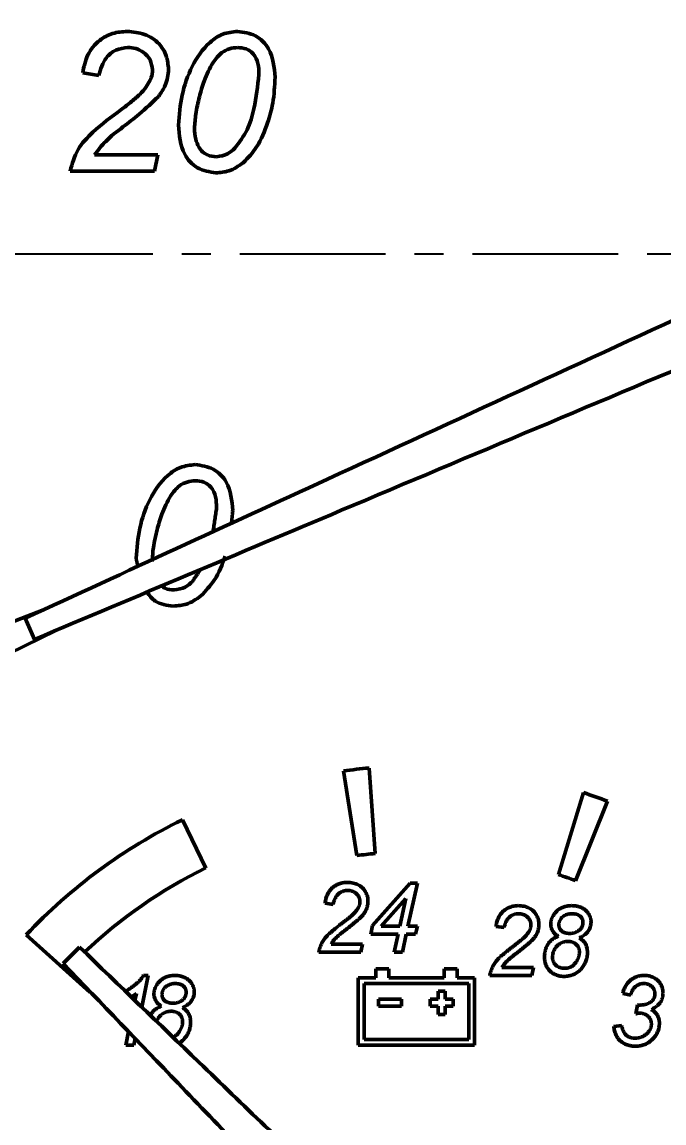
# Model space of a CAD drawing. Extents: x -188 to 653, y 38 to 632.
# Drawn here: x -122.51 to -94.92, y 440.62 to 487.92 of the extents above; entities that cross this region are included whole.
import ezdxf

# ---------------------------------------------------------------- set-up
doc = ezdxf.new("R2010")
doc.units = 0
doc.header["$LTSCALE"] = 5
doc.linetypes.add('CENTER', pattern=[2, 1.25, -0.25, 0.25, -0.25])
doc.layers.get('Defpoints').update_dxf_attribs({"linetype": 'CONTINUOUS'})
for name, color, linetype in [('1轮廓实线层', 7, 'CONTINUOUS'), ('2细线层', 3, 'CONTINUOUS'), ('3中心线层', 1, 'CENTER')]:
    doc.layers.add(name, color=color, linetype=linetype)
doc.styles.add('PC_TEXTSTYLE', font='SIMKAI.TTF', dxfattribs={"width": 0.8})
doc.dimstyles.new('TH_GBDIM', dxfattribs={"dimtxt": 3.5, "dimasz": 2.5, "dimexe": 2, "dimexo": 0, "dimgap": 1.5, "dimtad": 1, "dimdec": 1, "dimzin": 0, "dimdsep": 46, "dimtxsty": 'PC_TEXTSTYLE', "dimcen": 2.5, "dimadec": 0, "dimazin": 0, "dimtfac": 0.714286, "dimtdec": 4, "dimtmove": 0, "dimatfit": 3, "dimfxl": 0, "dimtolj": 1, "dimtzin": 0, "dimarcsym": 0})

# ---------------------------------------------------------------- blocks, each defined once
blk = doc.blocks.new('*D8')
at = {"layer": '2细线层', "color": 0, "lineweight": -2}
for p, q in [((-69.415, 589.409), (-157.27, 589.409)), ((-156.77, 586.909), (-156.77, 480.461)), ((-156.574, 477.961), (-157.27, 477.961))]:
    blk.add_line(p, q, dxfattribs=at)
at = {"layer": '2细线层', "color": 0, "lineweight": 50}
for points in [[(-157.186, 586.909), (-156.353, 586.909), (-156.77, 589.409)], [(-157.186, 480.461), (-156.353, 480.461), (-156.77, 477.961)]]:
    blk.add_solid(points, dxfattribs=at)
at = {"layer": 'Defpoints', "color": 0, "lineweight": 50}
for p in [(-69.415, 589.409), (-156.77, 477.961), (-156.574, 477.961)]:
    blk.add_point(p, dxfattribs=at)
at = {"layer": '2细线层', "color": 0, "insert": (-160.02, 521.217), "char_height": 3.5, "attachment_point": 5, "rotation": 90}
blk.add_mtext('\\A1;2X80', dxfattribs=at)
blk = doc.blocks.new('*D13')
at = {"layer": '2细线层', "color": 0, "lineweight": -2}
for p, q in [((-156.574, 477.961), (-157.255, 477.961)), ((-156.755, 475.461), (-156.755, 403.009)), ((-51.415, 400.509), (-157.255, 400.509))]:
    blk.add_line(p, q, dxfattribs=at)
at = {"layer": '2细线层', "color": 0, "lineweight": 50}
for points in [[(-157.172, 475.461), (-156.339, 475.461), (-156.755, 477.961)], [(-157.172, 403.009), (-156.339, 403.009), (-156.755, 400.509)]]:
    blk.add_solid(points, dxfattribs=at)
at = {"layer": 'Defpoints', "color": 0, "lineweight": 50}
for p in [(-156.574, 477.961), (-156.755, 400.509), (-51.415, 400.509)]:
    blk.add_point(p, dxfattribs=at)
at = {"layer": '2细线层', "color": 0, "insert": (-160.005, 434.963), "char_height": 3.5, "attachment_point": 5, "rotation": 90}
blk.add_mtext('\\A1;109', dxfattribs=at)
blk = doc.blocks.new('*D15')
at = {"layer": '2细线层', "color": 0, "lineweight": -2}
for p, q in [((-154.415, 473.474), (-154.415, 388.119)), ((251.218, 470.851), (251.218, 388.119)), ((-151.915, 388.619), (248.718, 388.619))]:
    blk.add_line(p, q, dxfattribs=at)
at = {"layer": '2细线层', "color": 0, "lineweight": 50}
for points in [[(-151.915, 389.036), (-151.915, 388.203), (-154.415, 388.619)], [(248.718, 389.036), (248.718, 388.203), (251.218, 388.619)]]:
    blk.add_solid(points, dxfattribs=at)
at = {"layer": 'Defpoints', "color": 0, "lineweight": 50}
for p in [(-154.415, 473.474), (251.218, 470.851), (251.218, 388.619)]:
    blk.add_point(p, dxfattribs=at)
at = {"layer": '2细线层', "color": 0, "insert": (48.17, 391.869), "char_height": 3.5, "attachment_point": 5}
blk.add_mtext('\\A1;404', dxfattribs=at)

msp = doc.modelspace()

# ---------------------------------------------------------------- linework, layer by layer
at = {"layer": '1轮廓实线层', "lineweight": 50}
for p, q in [((-119.214, 485.63), (-119.907, 485.733)), ((-119.396, 482.212), (-116.676, 482.212)), ((-116.676, 482.212), (-116.821, 481.519)), ((-116.821, 481.519), (-120.445, 481.519)), ((-121.594, 462.673), (-127.615, 460.332)), ((-121.974, 461.398), (-122.377, 462.313)), ((-126.971, 458.867), (-121.051, 461.786)), ((-108.693, 455.747), (-108.117, 452.112)), ((-107.339, 452.2), (-107.596, 455.871)), ((-98.387, 454.814), (-99.463, 451.294)), ((-98.726, 451.032), (-97.347, 454.445)), ((-115.622, 453.644), (-114.616, 451.576)), ((-107.444, 449.112), (-105.828, 450.92)), ((-105.523, 450.92), (-105.925, 449.074)), ((-105.828, 450.92), (-105.523, 450.92)), ((-109.144, 450.014), (-109.49, 450.066)), ((-106.02, 450.259), (-107.078, 449.074)), ((-106.278, 449.074), (-106.02, 450.259)), ((-107.52, 448.728), (-107.444, 449.112)), ((-107.078, 449.074), (-106.278, 449.074)), ((-105.925, 449.074), (-105.52, 449.074)), ((-105.52, 449.074), (-105.597, 448.728)), ((-101.796, 449.014), (-102.142, 449.066)), ((-122.334, 448.699), (-119.599, 446.236)), ((-106.353, 448.728), (-107.52, 448.728)), ((-106.52, 447.959), (-106.353, 448.728)), ((-106, 448.728), (-106.168, 447.959)), ((-105.597, 448.728), (-106, 448.728)), ((-120.748, 447.474), (-120.041, 448.18)), ((-107.947, 447.959), (-109.759, 447.959)), ((-109.234, 448.305), (-107.874, 448.305)), ((-107.874, 448.305), (-107.947, 447.959)), ((-106.168, 447.959), (-106.52, 447.959)), ((-106.749, 447.242), (-107.306, 447.242)), ((-107.306, 447.242), (-107.306, 446.861)), ((-106.749, 446.861), (-106.749, 447.242)), ((-103.807, 447.242), (-104.365, 447.242)), ((-104.365, 447.242), (-104.365, 446.861)), ((-103.807, 446.861), (-103.807, 447.242)), ((-101.887, 447.305), (-100.527, 447.305)), ((-100.527, 447.305), (-100.6, 446.959)), ((-117.091, 446.959), (-117.369, 445.603)), ((-117.298, 446.959), (-117.091, 446.959)), ((-107.306, 446.861), (-108.06, 446.861)), ((-108.06, 446.861), (-108.06, 443.959)), ((-107.812, 446.613), (-107.812, 444.207)), ((-103.311, 446.613), (-107.812, 446.613)), ((-104.365, 446.861), (-106.749, 446.861)), ((-103.062, 446.861), (-103.807, 446.861)), ((-103.311, 444.207), (-103.311, 446.613)), ((-103.062, 443.959), (-103.062, 446.861)), ((-100.6, 446.959), (-102.412, 446.959)), ((-117.661, 445.884), (-117.598, 446.189)), ((-104.332, 446.288), (-104.623, 446.288)), ((-104.623, 446.288), (-104.623, 445.934)), ((-104.332, 445.934), (-104.332, 446.288)), ((-96.349, 446.115), (-96.696, 446.181)), ((-106.199, 445.934), (-107.199, 445.934)), ((-107.199, 445.934), (-107.199, 445.642)), ((-107.199, 445.642), (-106.199, 445.642)), ((-106.199, 445.642), (-106.199, 445.934)), ((-104.623, 445.934), (-104.977, 445.934)), ((-104.977, 445.934), (-104.977, 445.642)), ((-104.977, 445.642), (-104.623, 445.642)), ((-104.623, 445.642), (-104.623, 445.288)), ((-103.977, 445.934), (-104.332, 445.934)), ((-104.332, 445.288), (-104.332, 445.642)), ((-104.332, 445.642), (-103.977, 445.642)), ((-103.977, 445.642), (-103.977, 445.934)), ((-96.128, 445.305), (-96.065, 445.697)), ((-104.623, 445.288), (-104.332, 445.288)), ((-97.08, 444.767), (-96.734, 444.805)), ((-118.059, 443.959), (-117.938, 444.547)), ((-117.648, 444.246), (-117.707, 443.959)), ((-107.812, 444.207), (-103.311, 444.207)), ((-117.707, 443.959), (-118.059, 443.959)), ((-108.06, 443.959), (-103.062, 443.959))]:
    msp.add_line(p, q, dxfattribs=at)
for radius, start, end in [(23, 95.0748, 97.8253), (23, 69.0748, 71.8253), (23, 115.9405, 136.8253), (19.32, 95.2796, 97.6015), (20.7, 115.9405, 133.5386), (19.32, 69.2796, 71.6015), (19.32, 136.5171, 136.6015)]:
    msp.add_arc((-105.561, 432.962), radius, start, end, dxfattribs=at)
for points, knots in [([(-119.907, 485.733), (-119.852, 486), (-119.742, 486.531), (-119.25, 487.132), (-118.629, 487.472), (-118.204, 487.504), (-117.991, 487.519)], [0, 0, 0, 0, 0.280254, 0.559577, 0.779612, 1, 1, 1, 1]), ([(-117.991, 487.519), (-117.739, 487.496), (-117.236, 487.45), (-116.622, 487.055), (-116.28, 486.486), (-116.236, 486.092), (-116.214, 485.894)], [0, 0, 0, 0, 0.28023, 0.559593, 0.779752, 1, 1, 1, 1]), ([(-115.791, 483.497), (-115.756, 483.929), (-115.684, 484.795), (-115.253, 486.033), (-114.632, 486.94), (-113.903, 487.451), (-113.467, 487.497), (-113.249, 487.519)], [0, 0, 0, 0, 0.250397, 0.500976, 0.750262, 0.875307, 1, 1, 1, 1]), ([(-113.249, 487.519), (-112.981, 487.482), (-112.446, 487.407), (-111.733, 486.671), (-111.674, 485.973), (-111.637, 485.547)], [0, 0, 0, 0, 0.2798954, 0.5601211, 1, 1, 1, 1]), ([(-117.968, 486.827), (-118.144, 486.806), (-118.496, 486.763), (-119.007, 486.34), (-119.136, 485.9), (-119.214, 485.63)], [0, 0, 0, 0, 0.279928, 0.559782, 1, 1, 1, 1]), ([(-116.907, 485.864), (-116.927, 486.014), (-116.968, 486.313), (-117.271, 486.624), (-117.615, 486.802), (-117.85, 486.819), (-117.968, 486.827)], [0, 0, 0, 0, 0.278994, 0.558746, 0.779199, 1, 1, 1, 1]), ([(-113.244, 486.827), (-113.365, 486.817), (-113.605, 486.795), (-113.997, 486.591), (-114.186, 486.342), (-114.301, 486.19)], [0, 0, 0, 0, 0.2800722, 0.5601034, 1, 1, 1, 1]), ([(-112.33, 485.67), (-112.335, 485.827), (-112.347, 486.139), (-112.529, 486.554), (-112.874, 486.795), (-113.121, 486.817), (-113.244, 486.827)], [0, 0, 0, 0, 0.281277, 0.560086, 0.779724, 1, 1, 1, 1]), ([(-117.003, 485.423), (-116.972, 485.503), (-116.916, 485.645), (-116.909, 485.797), (-116.907, 485.864)], [0, 0, 0, 0, 0.559719, 1, 1, 1, 1]), ([(-116.214, 485.894), (-116.242, 485.657), (-116.292, 485.233), (-116.533, 484.883), (-116.64, 484.729)], [0, 0, 0, 0, 0.558969, 1, 1, 1, 1]), ([(-114.301, 486.19), (-114.442, 485.927), (-114.693, 485.457), (-114.828, 484.941), (-114.887, 484.714)], [0, 0, 0, 0, 0.559439, 1, 1, 1, 1]), ([(-117.456, 484.815), (-117.357, 484.918), (-117.181, 485.103), (-117.057, 485.325), (-117.003, 485.423)], [0, 0, 0, 0, 0.560158, 1, 1, 1, 1]), ([(-113.365, 482.504), (-113.173, 482.758), (-112.79, 483.266), (-112.476, 484.369), (-112.385, 485.177), (-112.33, 485.67)], [0, 0, 0, 0, 0.279366, 0.559751, 1, 1, 1, 1]), ([(-111.637, 485.547), (-111.655, 485.175), (-111.686, 484.511), (-111.874, 483.874), (-111.957, 483.594)], [0, 0, 0, 0, 0.559836, 1, 1, 1, 1]), ([(-118.262, 484.152), (-118.107, 484.27), (-117.83, 484.481), (-117.57, 484.713), (-117.456, 484.815)], [0, 0, 0, 0, 0.560072, 1, 1, 1, 1]), ([(-116.64, 484.729), (-116.914, 484.468), (-117.404, 484.003), (-117.941, 483.593), (-118.177, 483.412)], [0, 0, 0, 0, 0.559668, 1, 1, 1, 1]), ([(-114.887, 484.714), (-114.948, 484.465), (-115.057, 484.02), (-115.086, 483.563), (-115.099, 483.362)], [0, 0, 0, 0, 0.560143, 1, 1, 1, 1]), ([(-120.445, 481.519), (-120.355, 481.839), (-120.176, 482.478), (-119.346, 483.342), (-118.674, 483.844), (-118.262, 484.152)], [0, 0, 0, 0, 0.2795362, 0.5590625, 1, 1, 1, 1]), ([(-118.177, 483.412), (-118.436, 483.219), (-118.897, 482.873), (-119.244, 482.414), (-119.396, 482.212)], [0, 0, 0, 0, 0.5607141, 1, 1, 1, 1]), ([(-114.184, 481.443), (-114.458, 481.485), (-115.005, 481.571), (-115.702, 482.351), (-115.757, 483.062), (-115.791, 483.497)], [0, 0, 0, 0, 0.279444, 0.559684, 1, 1, 1, 1]), ([(-111.957, 483.594), (-112.09, 483.233), (-112.327, 482.589), (-112.799, 482.094), (-113.006, 481.876)], [0, 0, 0, 0, 0.560323, 1, 1, 1, 1]), ([(-115.099, 483.362), (-115.095, 483.201), (-115.087, 482.914), (-114.965, 482.656), (-114.911, 482.542)], [0, 0, 0, 0, 0.56062, 1, 1, 1, 1]), ([(-114.911, 482.542), (-114.862, 482.474), (-114.764, 482.338), (-114.508, 482.169), (-114.291, 482.148), (-114.159, 482.135)], [0, 0, 0, 0, 0.2807524, 0.5610386, 1, 1, 1, 1]), ([(-114.159, 482.135), (-113.99, 482.16), (-113.687, 482.205), (-113.463, 482.412), (-113.365, 482.504)], [0, 0, 0, 0, 0.558214, 1, 1, 1, 1]), ([(-113.006, 481.876), (-113.206, 481.737), (-113.563, 481.489), (-113.994, 481.457), (-114.184, 481.443)], [0, 0, 0, 0, 0.559357, 1, 1, 1, 1]), ([(-92.842, 475.882), (-98.355, 473.349), (-108.2, 468.826), (-118.045, 464.303), (-122.377, 462.313)], [0, 0, 0, 0, 0.56, 1, 1, 1, 1]), ([(-92.014, 474), (-97.606, 471.648), (-107.593, 467.447), (-117.58, 463.246), (-121.974, 461.398)], [0, 0, 0, 0, 0.56, 1, 1, 1, 1]), ([(-117.612, 464.883), (-117.576, 465.315), (-117.505, 466.181), (-117.073, 467.42), (-116.452, 468.326), (-115.723, 468.837), (-115.287, 468.883), (-115.07, 468.906)], [0, 0, 0, 0, 0.250397, 0.500975, 0.750262, 0.875304, 1, 1, 1, 1]), ([(-115.07, 468.906), (-114.802, 468.868), (-114.266, 468.793), (-113.554, 468.058), (-113.494, 467.36), (-113.458, 466.933)], [0, 0, 0, 0, 0.279895, 0.560122, 1, 1, 1, 1]), ([(-115.065, 468.213), (-115.185, 468.203), (-115.426, 468.181), (-115.818, 467.977), (-116.006, 467.728), (-116.122, 467.576)], [0, 0, 0, 0, 0.280073, 0.560094, 1, 1, 1, 1]), ([(-114.15, 467.056), (-114.156, 467.213), (-114.167, 467.525), (-114.35, 467.94), (-114.694, 468.181), (-114.941, 468.203), (-115.065, 468.213)], [0, 0, 0, 0, 0.281276, 0.560088, 0.779725, 1, 1, 1, 1]), ([(-116.122, 467.576), (-116.262, 467.313), (-116.514, 466.843), (-116.649, 466.327), (-116.708, 466.1)], [0, 0, 0, 0, 0.559439, 1, 1, 1, 1]), ([(-116.708, 466.1), (-116.769, 465.851), (-116.878, 465.406), (-116.907, 464.949), (-116.92, 464.748)], [0, 0, 0, 0, 0.560144, 1, 1, 1, 1]), ([(-113.778, 464.98), (-113.911, 464.619), (-114.148, 463.975), (-114.62, 463.48), (-114.827, 463.263)], [0, 0, 0, 0, 0.560321, 1, 1, 1, 1]), ([(-116.513, 463.695), (-116.465, 463.659), (-116.31, 463.544), (-116.114, 463.53), (-115.98, 463.521)], [0, 0, 0, 0, 0.312667, 1, 1, 1, 1]), ([(-115.98, 463.521), (-115.81, 463.546), (-115.507, 463.591), (-115.284, 463.799), (-115.185, 463.89)], [0, 0, 0, 0, 0.558214, 1, 1, 1, 1]), ([(-116.005, 462.829), (-116.288, 462.863), (-116.755, 462.92), (-117.037, 463.284), (-117.148, 463.428)], [0, 0, 0, 0, 0.60569, 1, 1, 1, 1]), ([(-114.827, 463.263), (-115.027, 463.124), (-115.384, 462.875), (-115.815, 462.843), (-116.005, 462.829)], [0, 0, 0, 0, 0.55935, 1, 1, 1, 1]), ([(-109.49, 450.066), (-109.485, 450.1), (-109.474, 450.166), (-109.452, 450.262), (-109.422, 450.352), (-109.386, 450.436), (-109.344, 450.516), (-109.295, 450.59), (-109.239, 450.658), (-109.178, 450.721), (-109.112, 450.777), (-109.04, 450.825), (-108.965, 450.867), (-108.886, 450.901), (-108.803, 450.927), (-108.716, 450.945), (-108.625, 450.957), (-108.563, 450.958), (-108.532, 450.959)], [0, 0, 0, 0, 0.070834, 0.138824, 0.204057, 0.267787, 0.32956, 0.390811, 0.451414, 0.511997, 0.572223, 0.631749, 0.69113, 0.750382, 0.8101, 0.871361, 0.934657, 1, 1, 1, 1]), ([(-108.532, 450.959), (-108.49, 450.958), (-108.407, 450.955), (-108.286, 450.934), (-108.171, 450.901), (-108.063, 450.853), (-107.965, 450.794), (-107.878, 450.724), (-107.805, 450.642), (-107.747, 450.55), (-107.701, 450.452), (-107.668, 450.352), (-107.647, 450.25), (-107.645, 450.181), (-107.644, 450.146)], [0, 0, 0, 0, 0.093775, 0.1842419, 0.2721456, 0.3598047, 0.4452303, 0.5269961, 0.6075429, 0.6885672, 0.7689571, 0.8468007, 0.9235873, 1, 1, 1, 1]), ([(-108.52, 450.613), (-108.539, 450.612), (-108.574, 450.611), (-108.627, 450.604), (-108.678, 450.594), (-108.728, 450.578), (-108.775, 450.557), (-108.822, 450.533), (-108.866, 450.505), (-108.908, 450.471), (-108.948, 450.433), (-108.985, 450.389), (-109.019, 450.339), (-109.05, 450.285), (-109.078, 450.225), (-109.103, 450.16), (-109.125, 450.089), (-109.137, 450.04), (-109.144, 450.014)], [0, 0, 0, 0, 0.058002, 0.113841, 0.169167, 0.223943, 0.278709, 0.333397, 0.389562, 0.446644, 0.504744, 0.565731, 0.628435, 0.695174, 0.764687, 0.838475, 0.91722, 1, 1, 1, 1]), ([(-107.99, 450.131), (-107.99, 450.148), (-107.991, 450.18), (-107.998, 450.228), (-108.01, 450.274), (-108.027, 450.318), (-108.049, 450.36), (-108.076, 450.4), (-108.107, 450.438), (-108.143, 450.473), (-108.182, 450.506), (-108.224, 450.535), (-108.268, 450.559), (-108.314, 450.579), (-108.362, 450.594), (-108.413, 450.605), (-108.466, 450.611), (-108.502, 450.612), (-108.52, 450.613)], [0, 0, 0, 0, 0.061846, 0.122041, 0.181242, 0.240141, 0.298769, 0.358524, 0.420062, 0.483983, 0.548703, 0.611595, 0.674302, 0.736718, 0.799858, 0.864574, 0.931382, 1, 1, 1, 1]), ([(-108.264, 449.607), (-108.24, 449.632), (-108.192, 449.681), (-108.131, 449.758), (-108.077, 449.833), (-108.051, 449.885), (-108.038, 449.911)], [0, 0, 0, 0, 0.277828, 0.536976, 0.776298, 1, 1, 1, 1]), ([(-108.038, 449.911), (-108.03, 449.928), (-108.015, 449.962), (-108.001, 450.017), (-107.991, 450.073), (-107.99, 450.112), (-107.99, 450.131)], [0, 0, 0, 0, 0.24526, 0.491995, 0.7434359, 1, 1, 1, 1]), ([(-107.644, 450.146), (-107.644, 450.121), (-107.646, 450.071), (-107.655, 449.996), (-107.673, 449.922), (-107.696, 449.848), (-107.726, 449.776), (-107.763, 449.704), (-107.806, 449.632), (-107.839, 449.587), (-107.856, 449.564)], [0, 0, 0, 0, 0.1190308, 0.2388948, 0.3588795, 0.4795109, 0.6040391, 0.7320777, 0.863557, 1, 1, 1, 1]), ([(-102.142, 449.066), (-102.137, 449.099), (-102.127, 449.165), (-102.104, 449.261), (-102.075, 449.351), (-102.039, 449.436), (-101.996, 449.516), (-101.948, 449.59), (-101.892, 449.658), (-101.831, 449.72), (-101.764, 449.776), (-101.693, 449.825), (-101.618, 449.867), (-101.539, 449.901), (-101.456, 449.926), (-101.369, 449.945), (-101.278, 449.957), (-101.216, 449.958), (-101.184, 449.959)], [0, 0, 0, 0, 0.070834, 0.138824, 0.204057, 0.267787, 0.32956, 0.390811, 0.451414, 0.511997, 0.572223, 0.631749, 0.69113, 0.750382, 0.8101, 0.871361, 0.934657, 1, 1, 1, 1]), ([(-101.184, 449.959), (-101.142, 449.957), (-101.059, 449.955), (-100.939, 449.934), (-100.824, 449.9), (-100.716, 449.853), (-100.618, 449.794), (-100.531, 449.724), (-100.458, 449.642), (-100.4, 449.549), (-100.353, 449.452), (-100.321, 449.351), (-100.3, 449.249), (-100.297, 449.18), (-100.296, 449.146)], [0, 0, 0, 0, 0.093775, 0.1842419, 0.2721456, 0.3598047, 0.4452303, 0.5269961, 0.6075429, 0.6885672, 0.7689571, 0.8468007, 0.9235873, 1, 1, 1, 1]), ([(-99.595, 449.655), (-99.573, 449.679), (-99.53, 449.727), (-99.456, 449.789), (-99.377, 449.842), (-99.291, 449.885), (-99.2, 449.918), (-99.103, 449.941), (-99.001, 449.956), (-98.931, 449.958), (-98.895, 449.959)], [0, 0, 0, 0, 0.1239312, 0.2455584, 0.3653516, 0.4856089, 0.6080279, 0.7334785, 0.8635082, 1, 1, 1, 1]), ([(-98.895, 449.959), (-98.863, 449.958), (-98.801, 449.957), (-98.712, 449.947), (-98.627, 449.93), (-98.547, 449.909), (-98.473, 449.879), (-98.404, 449.844), (-98.339, 449.801), (-98.281, 449.753), (-98.229, 449.699), (-98.183, 449.643), (-98.145, 449.584), (-98.112, 449.522), (-98.088, 449.456), (-98.07, 449.388), (-98.06, 449.317), (-98.058, 449.269), (-98.058, 449.244)], [0, 0, 0, 0, 0.076971, 0.149991, 0.219415, 0.286164, 0.350632, 0.413566, 0.475417, 0.53695, 0.59755, 0.65603, 0.713022, 0.769424, 0.825672, 0.882476, 0.940525, 1, 1, 1, 1]), ([(-108.668, 449.275), (-108.644, 449.293), (-108.598, 449.327), (-108.534, 449.379), (-108.474, 449.425), (-108.421, 449.469), (-108.373, 449.509), (-108.332, 449.544), (-108.296, 449.576), (-108.274, 449.597), (-108.264, 449.607)], [0, 0, 0, 0, 0.1707104, 0.3288048, 0.473784, 0.6045749, 0.722989, 0.8290416, 0.9202715, 1, 1, 1, 1]), ([(-107.856, 449.564), (-107.862, 449.556), (-107.876, 449.54), (-107.898, 449.516), (-107.924, 449.488), (-107.954, 449.458), (-107.989, 449.427), (-108.027, 449.392), (-108.069, 449.354), (-108.115, 449.314), (-108.165, 449.272), (-108.219, 449.227), (-108.277, 449.18), (-108.339, 449.13), (-108.405, 449.077), (-108.475, 449.022), (-108.548, 448.965), (-108.599, 448.925), (-108.625, 448.905)], [0, 0, 0, 0, 0.028628, 0.061383, 0.098297, 0.140656, 0.186818, 0.237606, 0.293065, 0.353601, 0.417996, 0.487479, 0.561215, 0.639668, 0.723216, 0.810657, 0.903196, 1, 1, 1, 1]), ([(-101.173, 449.612), (-101.191, 449.612), (-101.227, 449.611), (-101.28, 449.604), (-101.331, 449.594), (-101.381, 449.578), (-101.428, 449.557), (-101.474, 449.533), (-101.519, 449.504), (-101.561, 449.47), (-101.601, 449.432), (-101.638, 449.388), (-101.672, 449.339), (-101.703, 449.285), (-101.731, 449.224), (-101.756, 449.159), (-101.778, 449.089), (-101.79, 449.039), (-101.796, 449.014)], [0, 0, 0, 0, 0.058002, 0.113841, 0.169167, 0.223943, 0.278709, 0.333397, 0.389562, 0.446644, 0.504744, 0.565731, 0.628435, 0.695174, 0.764687, 0.838475, 0.91722, 1, 1, 1, 1]), ([(-100.642, 449.131), (-100.643, 449.148), (-100.644, 449.18), (-100.651, 449.228), (-100.663, 449.274), (-100.68, 449.318), (-100.702, 449.36), (-100.728, 449.399), (-100.76, 449.437), (-100.796, 449.473), (-100.835, 449.506), (-100.877, 449.534), (-100.921, 449.558), (-100.967, 449.579), (-101.015, 449.593), (-101.066, 449.604), (-101.119, 449.611), (-101.155, 449.612), (-101.173, 449.612)], [0, 0, 0, 0, 0.061846, 0.122041, 0.181242, 0.240141, 0.298769, 0.358524, 0.420062, 0.483983, 0.548703, 0.611595, 0.674302, 0.736718, 0.799858, 0.864574, 0.931382, 1, 1, 1, 1]), ([(-99.788, 449.167), (-99.788, 449.189), (-99.787, 449.232), (-99.777, 449.297), (-99.763, 449.36), (-99.741, 449.422), (-99.713, 449.482), (-99.68, 449.542), (-99.641, 449.6), (-99.61, 449.637), (-99.595, 449.655)], [0, 0, 0, 0, 0.122212, 0.242118, 0.363009, 0.485216, 0.608037, 0.733905, 0.865312, 1, 1, 1, 1]), ([(-98.87, 449.612), (-98.897, 449.612), (-98.949, 449.61), (-99.027, 449.597), (-99.101, 449.577), (-99.171, 449.547), (-99.235, 449.512), (-99.291, 449.469), (-99.339, 449.421), (-99.376, 449.367), (-99.406, 449.311), (-99.426, 449.254), (-99.44, 449.198), (-99.442, 449.16), (-99.442, 449.142)], [0, 0, 0, 0, 0.097885, 0.192508, 0.285601, 0.378134, 0.467624, 0.551955, 0.633463, 0.713604, 0.790933, 0.863853, 0.932693, 1, 1, 1, 1]), ([(-98.404, 449.235), (-98.404, 449.249), (-98.405, 449.276), (-98.411, 449.315), (-98.42, 449.352), (-98.435, 449.387), (-98.452, 449.42), (-98.473, 449.452), (-98.499, 449.481), (-98.538, 449.517), (-98.596, 449.557), (-98.677, 449.589), (-98.77, 449.609), (-98.835, 449.611), (-98.87, 449.612)], [0, 0, 0, 0, 0.060694, 0.119336, 0.175569, 0.231205, 0.286648, 0.34254, 0.400087, 0.45941, 0.58134, 0.708511, 0.847206, 1, 1, 1, 1]), ([(-109.759, 447.959), (-109.749, 448.002), (-109.73, 448.084), (-109.691, 448.2), (-109.649, 448.307), (-109.6, 448.403), (-109.542, 448.493), (-109.478, 448.579), (-109.406, 448.663), (-109.337, 448.732), (-109.274, 448.789), (-109.217, 448.839), (-109.149, 448.895), (-109.072, 448.959), (-108.985, 449.029), (-108.888, 449.105), (-108.781, 449.188), (-108.706, 449.245), (-108.668, 449.275)], [0, 0, 0, 0, 0.0747284, 0.1441554, 0.2090546, 0.2697719, 0.3292566, 0.3901279, 0.4534067, 0.5186948, 0.555247, 0.598869, 0.6488712, 0.7057037, 0.7692039, 0.8393282, 0.9163492, 1, 1, 1, 1]), ([(-108.625, 448.905), (-108.647, 448.888), (-108.69, 448.855), (-108.752, 448.806), (-108.809, 448.759), (-108.863, 448.715), (-108.911, 448.672), (-108.956, 448.633), (-108.996, 448.596), (-109.043, 448.55), (-109.095, 448.495), (-109.149, 448.43), (-109.196, 448.368), (-109.222, 448.326), (-109.234, 448.305)], [0, 0, 0, 0, 0.097504, 0.18944, 0.275816, 0.356198, 0.431415, 0.500657, 0.564403, 0.622177, 0.728875, 0.826511, 0.916875, 1, 1, 1, 1]), ([(-100.917, 448.606), (-100.892, 448.632), (-100.844, 448.68), (-100.783, 448.758), (-100.73, 448.833), (-100.703, 448.885), (-100.69, 448.911)], [0, 0, 0, 0, 0.277828, 0.536976, 0.776298, 1, 1, 1, 1]), ([(-100.69, 448.911), (-100.683, 448.928), (-100.668, 448.962), (-100.653, 449.016), (-100.644, 449.073), (-100.643, 449.112), (-100.642, 449.131)], [0, 0, 0, 0, 0.24526, 0.491995, 0.7434359, 1, 1, 1, 1]), ([(-100.296, 449.146), (-100.297, 449.121), (-100.299, 449.071), (-100.308, 448.996), (-100.325, 448.922), (-100.348, 448.848), (-100.379, 448.775), (-100.415, 448.703), (-100.459, 448.632), (-100.492, 448.586), (-100.509, 448.563)], [0, 0, 0, 0, 0.1190308, 0.2388948, 0.3588795, 0.4795109, 0.6040391, 0.7320777, 0.863557, 1, 1, 1, 1]), ([(-99.456, 448.637), (-99.482, 448.653), (-99.534, 448.683), (-99.602, 448.737), (-99.66, 448.798), (-99.707, 448.865), (-99.743, 448.936), (-99.769, 449.011), (-99.785, 449.088), (-99.787, 449.141), (-99.788, 449.167)], [0, 0, 0, 0, 0.138578, 0.270462, 0.396385, 0.52024, 0.641908, 0.760864, 0.879212, 1, 1, 1, 1]), ([(-99.442, 449.142), (-99.442, 449.128), (-99.442, 449.101), (-99.435, 449.062), (-99.426, 449.024), (-99.412, 448.989), (-99.395, 448.956), (-99.373, 448.925), (-99.348, 448.896), (-99.309, 448.859), (-99.25, 448.821), (-99.169, 448.789), (-99.076, 448.77), (-99.011, 448.768), (-98.977, 448.766)], [0, 0, 0, 0, 0.061622, 0.120299, 0.176566, 0.233066, 0.288131, 0.343829, 0.400736, 0.459441, 0.580448, 0.708523, 0.847114, 1, 1, 1, 1]), ([(-98.977, 448.766), (-98.956, 448.767), (-98.915, 448.768), (-98.856, 448.774), (-98.799, 448.785), (-98.746, 448.799), (-98.695, 448.818), (-98.648, 448.842), (-98.603, 448.869), (-98.563, 448.901), (-98.526, 448.935), (-98.493, 448.972), (-98.466, 449.012), (-98.443, 449.052), (-98.425, 449.095), (-98.413, 449.14), (-98.405, 449.187), (-98.404, 449.219), (-98.404, 449.235)], [0, 0, 0, 0, 0.075677, 0.147304, 0.216896, 0.283219, 0.34858, 0.411989, 0.474964, 0.537653, 0.599385, 0.658622, 0.716106, 0.772747, 0.828513, 0.884251, 0.941031, 1, 1, 1, 1]), ([(-98.058, 449.244), (-98.059, 449.209), (-98.062, 449.14), (-98.087, 449.04), (-98.125, 448.944), (-98.171, 448.87), (-98.215, 448.814), (-98.253, 448.775), (-98.295, 448.737), (-98.34, 448.701), (-98.391, 448.669), (-98.445, 448.637), (-98.504, 448.609), (-98.545, 448.592), (-98.566, 448.583)], [0, 0, 0, 0, 0.1176608, 0.2319915, 0.3463201, 0.4634774, 0.5235082, 0.5850352, 0.6475884, 0.7124681, 0.7801739, 0.8502655, 0.9238512, 1, 1, 1, 1]), ([(-101.32, 448.275), (-101.297, 448.293), (-101.251, 448.327), (-101.186, 448.379), (-101.127, 448.425), (-101.074, 448.469), (-101.026, 448.508), (-100.984, 448.544), (-100.948, 448.576), (-100.927, 448.597), (-100.917, 448.606)], [0, 0, 0, 0, 0.1707104, 0.3288048, 0.473784, 0.6045749, 0.722989, 0.8290416, 0.9202715, 1, 1, 1, 1]), ([(-100.509, 448.563), (-100.515, 448.556), (-100.528, 448.54), (-100.551, 448.515), (-100.577, 448.488), (-100.607, 448.458), (-100.642, 448.426), (-100.679, 448.391), (-100.722, 448.354), (-100.768, 448.314), (-100.818, 448.272), (-100.872, 448.227), (-100.93, 448.179), (-100.992, 448.129), (-101.057, 448.077), (-101.127, 448.022), (-101.201, 447.964), (-101.252, 447.925), (-101.278, 447.905)], [0, 0, 0, 0, 0.028628, 0.061383, 0.098297, 0.140656, 0.186818, 0.237606, 0.293065, 0.353601, 0.417996, 0.487479, 0.561215, 0.639668, 0.723216, 0.810657, 0.903196, 1, 1, 1, 1]), ([(-100.058, 447.743), (-100.057, 447.771), (-100.056, 447.824), (-100.049, 447.903), (-100.037, 447.979), (-100.019, 448.052), (-99.998, 448.122), (-99.971, 448.189), (-99.94, 448.254), (-99.903, 448.314), (-99.862, 448.372), (-99.817, 448.424), (-99.767, 448.472), (-99.713, 448.515), (-99.655, 448.553), (-99.593, 448.587), (-99.526, 448.615), (-99.48, 448.63), (-99.456, 448.637)], [0, 0, 0, 0, 0.070336, 0.13834, 0.204291, 0.268614, 0.331401, 0.393319, 0.454819, 0.515815, 0.57621, 0.636319, 0.695181, 0.754441, 0.8138, 0.874407, 0.936245, 1, 1, 1, 1]), ([(-99.049, 448.42), (-99.072, 448.42), (-99.117, 448.418), (-99.182, 448.409), (-99.245, 448.394), (-99.306, 448.373), (-99.363, 448.345), (-99.419, 448.312), (-99.471, 448.272), (-99.52, 448.227), (-99.565, 448.178), (-99.604, 448.123), (-99.638, 448.066), (-99.665, 448.004), (-99.686, 447.94), (-99.701, 447.871), (-99.71, 447.798), (-99.711, 447.749), (-99.712, 447.724)], [0, 0, 0, 0, 0.063204, 0.124684, 0.184453, 0.243654, 0.303137, 0.362552, 0.423571, 0.485666, 0.548174, 0.610209, 0.671547, 0.733843, 0.796749, 0.861963, 0.929539, 1, 1, 1, 1]), ([(-98.558, 447.976), (-98.558, 447.992), (-98.559, 448.023), (-98.565, 448.069), (-98.576, 448.112), (-98.59, 448.154), (-98.61, 448.193), (-98.633, 448.23), (-98.661, 448.264), (-98.693, 448.296), (-98.728, 448.326), (-98.766, 448.351), (-98.807, 448.372), (-98.85, 448.39), (-98.896, 448.404), (-98.945, 448.413), (-98.996, 448.419), (-99.031, 448.42), (-99.049, 448.42)], [0, 0, 0, 0, 0.063879, 0.125783, 0.185717, 0.244714, 0.302498, 0.360967, 0.420118, 0.481221, 0.542538, 0.603684, 0.665445, 0.727381, 0.792278, 0.858163, 0.927279, 1, 1, 1, 1]), ([(-98.566, 448.583), (-98.538, 448.565), (-98.484, 448.529), (-98.414, 448.47), (-98.355, 448.409), (-98.325, 448.365), (-98.311, 448.343)], [0, 0, 0, 0, 0.285082, 0.545877, 0.781817, 1, 1, 1, 1]), ([(-109.239, 437.76), (-111.128, 439.582), (-114.729, 443.056), (-118.33, 446.529), (-120.041, 448.18)], [0.0037487, 0.0037487, 0.0037487, 0.0037487, 0.526563, 1, 1, 1, 1]), ([(-102.412, 446.959), (-102.402, 447.001), (-102.382, 447.084), (-102.344, 447.2), (-102.302, 447.306), (-102.252, 447.403), (-102.195, 447.492), (-102.131, 447.579), (-102.058, 447.663), (-101.99, 447.731), (-101.927, 447.788), (-101.869, 447.839), (-101.801, 447.895), (-101.725, 447.959), (-101.637, 448.028), (-101.541, 448.105), (-101.434, 448.188), (-101.359, 448.245), (-101.32, 448.275)], [0, 0, 0, 0, 0.0747284, 0.1441554, 0.2090546, 0.2697719, 0.3292566, 0.3901279, 0.4534067, 0.5186948, 0.555247, 0.598869, 0.6488712, 0.7057037, 0.7692039, 0.8393282, 0.9163492, 1, 1, 1, 1]), ([(-98.212, 447.956), (-98.212, 447.922), (-98.214, 447.856), (-98.228, 447.759), (-98.249, 447.665), (-98.279, 447.573), (-98.319, 447.484), (-98.366, 447.398), (-98.423, 447.315), (-98.487, 447.235), (-98.559, 447.161), (-98.637, 447.096), (-98.721, 447.042), (-98.811, 446.997), (-98.907, 446.963), (-99.008, 446.938), (-99.115, 446.923), (-99.188, 446.921), (-99.226, 446.92)], [0, 0, 0, 0, 0.061743, 0.122129, 0.181625, 0.241088, 0.301158, 0.361869, 0.423919, 0.487876, 0.551735, 0.614304, 0.675841, 0.737332, 0.799751, 0.864015, 0.930444, 1, 1, 1, 1]), ([(-98.704, 447.53), (-98.693, 447.547), (-98.67, 447.582), (-98.639, 447.635), (-98.614, 447.689), (-98.594, 447.745), (-98.577, 447.801), (-98.566, 447.858), (-98.559, 447.917), (-98.558, 447.956), (-98.558, 447.976)], [0, 0, 0, 0, 0.131002, 0.258482, 0.384717, 0.508253, 0.630225, 0.752249, 0.875206, 1, 1, 1, 1]), ([(-98.311, 448.343), (-98.295, 448.315), (-98.264, 448.257), (-98.234, 448.162), (-98.215, 448.061), (-98.213, 447.991), (-98.212, 447.956)], [0, 0, 0, 0, 0.239021, 0.483151, 0.735319, 1, 1, 1, 1]), ([(-110.351, 436.65), (-112.17, 438.543), (-115.636, 442.151), (-119.102, 445.759), (-120.748, 447.474)], [0.0021276, 0.0021276, 0.0021276, 0.0021276, 0.5257921, 1, 1, 1, 1]), ([(-101.278, 447.905), (-101.3, 447.888), (-101.342, 447.855), (-101.404, 447.805), (-101.462, 447.758), (-101.516, 447.715), (-101.564, 447.672), (-101.609, 447.632), (-101.649, 447.595), (-101.696, 447.549), (-101.748, 447.495), (-101.802, 447.43), (-101.849, 447.368), (-101.875, 447.325), (-101.887, 447.305)], [0, 0, 0, 0, 0.097504, 0.18944, 0.275816, 0.356198, 0.431415, 0.500657, 0.564403, 0.622177, 0.728875, 0.826511, 0.916875, 1, 1, 1, 1]), ([(-99.226, 446.92), (-99.256, 446.921), (-99.314, 446.922), (-99.4, 446.933), (-99.482, 446.952), (-99.56, 446.978), (-99.633, 447.011), (-99.702, 447.052), (-99.767, 447.099), (-99.827, 447.154), (-99.88, 447.215), (-99.928, 447.279), (-99.968, 447.348), (-100, 447.42), (-100.027, 447.495), (-100.044, 447.575), (-100.056, 447.658), (-100.057, 447.715), (-100.058, 447.743)], [0, 0, 0, 0, 0.068335, 0.133927, 0.197848, 0.259726, 0.320633, 0.381228, 0.442547, 0.504815, 0.566808, 0.627757, 0.687725, 0.748027, 0.808603, 0.870634, 0.933954, 1, 1, 1, 1]), ([(-99.712, 447.724), (-99.711, 447.704), (-99.71, 447.666), (-99.697, 447.609), (-99.679, 447.553), (-99.652, 447.499), (-99.619, 447.448), (-99.577, 447.402), (-99.526, 447.362), (-99.469, 447.328), (-99.406, 447.3), (-99.338, 447.28), (-99.265, 447.269), (-99.215, 447.267), (-99.19, 447.266)], [0, 0, 0, 0, 0.07447, 0.148718, 0.224615, 0.302176, 0.380337, 0.460333, 0.541828, 0.627602, 0.717064, 0.807462, 0.901525, 1, 1, 1, 1]), ([(-99.19, 447.266), (-99.165, 447.267), (-99.117, 447.269), (-99.047, 447.281), (-98.98, 447.302), (-98.917, 447.331), (-98.858, 447.368), (-98.803, 447.414), (-98.75, 447.468), (-98.72, 447.509), (-98.704, 447.53)], [0, 0, 0, 0, 0.127447, 0.250212, 0.370602, 0.490062, 0.610452, 0.734907, 0.863982, 1, 1, 1, 1]), ([(-118.066, 446.275), (-118.037, 446.292), (-117.961, 446.338), (-117.867, 446.403), (-117.781, 446.464), (-117.721, 446.509), (-117.665, 446.552), (-117.613, 446.594), (-117.566, 446.635), (-117.522, 446.674), (-117.483, 446.712), (-117.459, 446.737), (-117.448, 446.749)], [0.3142621, 0.3142621, 0.3142621, 0.3142621, 0.404632, 0.5459742, 0.615518, 0.6818837, 0.74393, 0.8024279, 0.8574165, 0.9085882, 0.9559762, 1, 1, 1, 1]), ([(-117.448, 446.749), (-117.434, 446.764), (-117.407, 446.795), (-117.37, 446.845), (-117.333, 446.9), (-117.31, 446.939), (-117.298, 446.959)], [0, 0, 0, 0, 0.232396, 0.4764, 0.730985, 1, 1, 1, 1]), ([(-116.844, 446.168), (-116.843, 446.19), (-116.842, 446.233), (-116.833, 446.297), (-116.818, 446.361), (-116.796, 446.422), (-116.769, 446.483), (-116.736, 446.542), (-116.696, 446.6), (-116.666, 446.637), (-116.651, 446.656)], [0, 0, 0, 0, 0.122212, 0.242118, 0.363009, 0.485216, 0.608037, 0.733905, 0.865312, 1, 1, 1, 1]), ([(-116.651, 446.656), (-116.629, 446.68), (-116.585, 446.728), (-116.511, 446.79), (-116.432, 446.843), (-116.347, 446.885), (-116.255, 446.919), (-116.159, 446.942), (-116.056, 446.957), (-115.986, 446.958), (-115.95, 446.959)], [0, 0, 0, 0, 0.1239312, 0.2455584, 0.3653516, 0.4856089, 0.6080279, 0.7334785, 0.8635082, 1, 1, 1, 1]), ([(-115.925, 446.613), (-115.952, 446.612), (-116.005, 446.611), (-116.082, 446.597), (-116.157, 446.578), (-116.227, 446.548), (-116.291, 446.513), (-116.347, 446.47), (-116.395, 446.422), (-116.432, 446.367), (-116.462, 446.311), (-116.482, 446.254), (-116.495, 446.198), (-116.497, 446.161), (-116.498, 446.142)], [0, 0, 0, 0, 0.097885, 0.192508, 0.285601, 0.378134, 0.467624, 0.551955, 0.633463, 0.713604, 0.790933, 0.863853, 0.932693, 1, 1, 1, 1]), ([(-115.95, 446.959), (-115.919, 446.959), (-115.857, 446.958), (-115.767, 446.947), (-115.683, 446.931), (-115.603, 446.909), (-115.529, 446.879), (-115.459, 446.844), (-115.395, 446.802), (-115.337, 446.753), (-115.285, 446.7), (-115.239, 446.644), (-115.2, 446.584), (-115.168, 446.522), (-115.143, 446.457), (-115.126, 446.389), (-115.115, 446.317), (-115.114, 446.269), (-115.113, 446.245)], [0, 0, 0, 0, 0.076971, 0.149991, 0.219415, 0.286164, 0.350632, 0.413566, 0.475417, 0.53695, 0.59755, 0.65603, 0.713022, 0.769424, 0.825672, 0.882476, 0.940525, 1, 1, 1, 1]), ([(-115.459, 446.236), (-115.46, 446.249), (-115.46, 446.276), (-115.467, 446.315), (-115.476, 446.352), (-115.49, 446.387), (-115.508, 446.421), (-115.529, 446.452), (-115.554, 446.482), (-115.594, 446.518), (-115.651, 446.558), (-115.733, 446.59), (-115.825, 446.61), (-115.891, 446.612), (-115.925, 446.613)], [0, 0, 0, 0, 0.060694, 0.119336, 0.175569, 0.231205, 0.286648, 0.34254, 0.400087, 0.45941, 0.58134, 0.708511, 0.847206, 1, 1, 1, 1]), ([(-96.696, 446.181), (-96.688, 446.211), (-96.672, 446.27), (-96.643, 446.356), (-96.609, 446.436), (-96.569, 446.51), (-96.524, 446.58), (-96.475, 446.644), (-96.419, 446.703), (-96.36, 446.756), (-96.296, 446.804), (-96.229, 446.845), (-96.16, 446.881), (-96.087, 446.909), (-96.011, 446.931), (-95.933, 446.948), (-95.851, 446.958), (-95.796, 446.959), (-95.768, 446.959)], [0, 0, 0, 0, 0.071028, 0.139641, 0.205315, 0.269477, 0.33194, 0.393794, 0.454545, 0.515351, 0.575735, 0.635433, 0.694877, 0.753743, 0.813725, 0.874371, 0.936012, 1, 1, 1, 1]), ([(-95.792, 446.613), (-95.824, 446.611), (-95.888, 446.608), (-95.981, 446.583), (-96.068, 446.541), (-96.135, 446.494), (-96.185, 446.449), (-96.219, 446.411), (-96.25, 446.37), (-96.277, 446.326), (-96.3, 446.278), (-96.321, 446.227), (-96.337, 446.172), (-96.345, 446.134), (-96.349, 446.115)], [0, 0, 0, 0, 0.118515, 0.2344943, 0.3513367, 0.4737501, 0.5364411, 0.59809, 0.6608114, 0.7247196, 0.7897302, 0.8572832, 0.9273254, 1, 1, 1, 1]), ([(-95.311, 446.172), (-95.312, 446.187), (-95.313, 446.217), (-95.318, 446.261), (-95.33, 446.303), (-95.345, 446.344), (-95.365, 446.382), (-95.388, 446.419), (-95.418, 446.453), (-95.45, 446.486), (-95.486, 446.516), (-95.523, 446.542), (-95.564, 446.563), (-95.605, 446.582), (-95.649, 446.596), (-95.695, 446.606), (-95.743, 446.612), (-95.775, 446.613), (-95.792, 446.613)], [0, 0, 0, 0, 0.062901, 0.123799, 0.183747, 0.242852, 0.301633, 0.361473, 0.423062, 0.486767, 0.551319, 0.61368, 0.676543, 0.738729, 0.801987, 0.865547, 0.932182, 1, 1, 1, 1]), ([(-95.768, 446.959), (-95.739, 446.958), (-95.682, 446.957), (-95.598, 446.947), (-95.519, 446.93), (-95.444, 446.906), (-95.373, 446.875), (-95.306, 446.836), (-95.244, 446.792), (-95.186, 446.74), (-95.134, 446.684), (-95.089, 446.624), (-95.051, 446.561), (-95.019, 446.495), (-94.995, 446.425), (-94.977, 446.353), (-94.967, 446.277), (-94.966, 446.225), (-94.965, 446.199)], [0, 0, 0, 0, 0.070891, 0.138348, 0.203812, 0.267023, 0.329582, 0.391081, 0.452611, 0.51514, 0.577279, 0.637535, 0.696941, 0.755742, 0.814812, 0.875177, 0.936379, 1, 1, 1, 1]), ([(-117.598, 446.189), (-117.624, 446.169), (-117.678, 446.128), (-117.755, 446.081), (-117.805, 446.053), (-117.824, 446.042)], [0, 0, 0, 0, 0.1047949, 0.2146535, 0.2862409, 0.2862409, 0.2862409, 0.2862409]), ([(-116.512, 445.638), (-116.538, 445.653), (-116.589, 445.683), (-116.657, 445.738), (-116.716, 445.798), (-116.763, 445.865), (-116.798, 445.937), (-116.825, 446.011), (-116.841, 446.089), (-116.843, 446.141), (-116.844, 446.168)], [0, 0, 0, 0, 0.138578, 0.270462, 0.396385, 0.52024, 0.641908, 0.760864, 0.879212, 1, 1, 1, 1]), ([(-116.498, 446.142), (-116.498, 446.129), (-116.497, 446.102), (-116.491, 446.062), (-116.481, 446.025), (-116.467, 445.99), (-116.451, 445.956), (-116.428, 445.926), (-116.403, 445.897), (-116.364, 445.86), (-116.306, 445.822), (-116.225, 445.789), (-116.132, 445.77), (-116.066, 445.768), (-116.032, 445.767)], [0, 0, 0, 0, 0.061622, 0.120299, 0.176566, 0.233066, 0.288131, 0.343829, 0.400736, 0.459441, 0.580448, 0.708523, 0.847114, 1, 1, 1, 1]), ([(-116.032, 445.767), (-116.011, 445.767), (-115.971, 445.768), (-115.911, 445.774), (-115.855, 445.785), (-115.801, 445.8), (-115.751, 445.819), (-115.704, 445.843), (-115.659, 445.869), (-115.618, 445.901), (-115.581, 445.936), (-115.548, 445.973), (-115.522, 446.012), (-115.498, 446.053), (-115.481, 446.096), (-115.469, 446.141), (-115.46, 446.187), (-115.46, 446.219), (-115.459, 446.236)], [0, 0, 0, 0, 0.075677, 0.147304, 0.216896, 0.283219, 0.34858, 0.411989, 0.474964, 0.537653, 0.599385, 0.658622, 0.716106, 0.772747, 0.828513, 0.884251, 0.941031, 1, 1, 1, 1]), ([(-115.113, 446.245), (-115.115, 446.21), (-115.117, 446.141), (-115.142, 446.04), (-115.181, 445.944), (-115.227, 445.871), (-115.27, 445.815), (-115.308, 445.775), (-115.35, 445.738), (-115.396, 445.702), (-115.447, 445.669), (-115.501, 445.638), (-115.56, 445.609), (-115.601, 445.592), (-115.622, 445.584)], [0, 0, 0, 0, 0.1176608, 0.2319915, 0.3463201, 0.4634774, 0.5235082, 0.5850352, 0.6475884, 0.7124681, 0.7801739, 0.8502655, 0.9238512, 1, 1, 1, 1]), ([(-95.964, 445.69), (-95.938, 445.69), (-95.889, 445.691), (-95.817, 445.698), (-95.749, 445.709), (-95.686, 445.723), (-95.628, 445.744), (-95.574, 445.768), (-95.525, 445.796), (-95.48, 445.828), (-95.441, 445.864), (-95.406, 445.902), (-95.376, 445.942), (-95.352, 445.984), (-95.334, 446.028), (-95.321, 446.074), (-95.312, 446.122), (-95.311, 446.155), (-95.311, 446.172)], [0, 0, 0, 0, 0.084062, 0.163125, 0.238172, 0.30958, 0.376739, 0.441292, 0.503821, 0.564427, 0.623437, 0.679644, 0.734026, 0.787364, 0.838967, 0.891947, 0.945025, 1, 1, 1, 1]), ([(-94.965, 446.199), (-94.965, 446.18), (-94.966, 446.142), (-94.972, 446.086), (-94.982, 446.032), (-94.996, 445.98), (-95.014, 445.93), (-95.036, 445.881), (-95.061, 445.834), (-95.102, 445.775), (-95.162, 445.704), (-95.25, 445.628), (-95.351, 445.559), (-95.426, 445.521), (-95.465, 445.501)], [0, 0, 0, 0, 0.063278, 0.124246, 0.184588, 0.243238, 0.302003, 0.359799, 0.418478, 0.477317, 0.597441, 0.723006, 0.856764, 1, 1, 1, 1]), ([(-116.999, 445.245), (-116.997, 445.248), (-116.985, 445.272), (-116.958, 445.315), (-116.918, 445.372), (-116.872, 445.425), (-116.822, 445.473), (-116.768, 445.515), (-116.71, 445.553), (-116.648, 445.587), (-116.582, 445.616), (-116.535, 445.63), (-116.512, 445.638)], [0.4467454, 0.4467454, 0.4467454, 0.4467454, 0.454819, 0.5158149, 0.5762097, 0.6363185, 0.6951806, 0.7544409, 0.8138003, 0.8744072, 0.936245, 1, 1, 1, 1]), ([(-115.622, 445.584), (-115.594, 445.565), (-115.54, 445.53), (-115.47, 445.47), (-115.411, 445.409), (-115.381, 445.365), (-115.366, 445.344)], [0, 0, 0, 0, 0.285082, 0.545877, 0.781817, 1, 1, 1, 1]), ([(-96.065, 445.697), (-96.048, 445.695), (-96.014, 445.691), (-95.98, 445.69), (-95.964, 445.69)], [0, 0, 0, 0, 0.510074, 1, 1, 1, 1]), ([(-116.105, 445.421), (-116.128, 445.42), (-116.172, 445.419), (-116.238, 445.41), (-116.301, 445.395), (-116.361, 445.374), (-116.419, 445.346), (-116.474, 445.313), (-116.526, 445.273), (-116.576, 445.228), (-116.621, 445.178), (-116.66, 445.124), (-116.693, 445.066), (-116.714, 445.019), (-116.724, 444.99), (-116.727, 444.983)], [0, 0, 0, 0, 0.0632037, 0.1246844, 0.1844527, 0.2436542, 0.3031371, 0.3625517, 0.4235712, 0.4856659, 0.5481742, 0.6102085, 0.671547, 0.7338425, 0.7552623, 0.7552623, 0.7552623, 0.7552623]), ([(-115.613, 444.977), (-115.614, 444.992), (-115.615, 445.024), (-115.621, 445.069), (-115.632, 445.113), (-115.646, 445.155), (-115.666, 445.193), (-115.689, 445.23), (-115.717, 445.265), (-115.749, 445.297), (-115.783, 445.326), (-115.821, 445.352), (-115.862, 445.373), (-115.906, 445.39), (-115.952, 445.404), (-116, 445.414), (-116.052, 445.42), (-116.087, 445.42), (-116.105, 445.421)], [0, 0, 0, 0, 0.063879, 0.125783, 0.185717, 0.244714, 0.302498, 0.360967, 0.420118, 0.481221, 0.542538, 0.603684, 0.665445, 0.727381, 0.792278, 0.858163, 0.927279, 1, 1, 1, 1]), ([(-115.366, 445.344), (-115.351, 445.315), (-115.32, 445.258), (-115.289, 445.163), (-115.27, 445.062), (-115.268, 444.992), (-115.267, 444.956)], [0, 0, 0, 0, 0.239021, 0.483151, 0.735319, 1, 1, 1, 1]), ([(-96.01, 445.344), (-96.017, 445.343), (-96.031, 445.342), (-96.057, 445.333), (-96.09, 445.322), (-96.115, 445.311), (-96.128, 445.305)], [0, 0, 0, 0, 0.146246, 0.357315, 0.644652, 1, 1, 1, 1]), ([(-95.465, 444.869), (-95.465, 444.886), (-95.466, 444.919), (-95.473, 444.967), (-95.485, 445.013), (-95.501, 445.057), (-95.522, 445.099), (-95.548, 445.138), (-95.578, 445.175), (-95.613, 445.21), (-95.651, 445.242), (-95.694, 445.269), (-95.738, 445.293), (-95.787, 445.311), (-95.838, 445.326), (-95.893, 445.336), (-95.951, 445.343), (-95.99, 445.344), (-96.01, 445.344)], [0, 0, 0, 0, 0.062219, 0.121964, 0.180108, 0.237694, 0.294606, 0.352267, 0.410623, 0.471309, 0.532789, 0.594358, 0.656246, 0.719723, 0.785985, 0.85375, 0.925241, 1, 1, 1, 1]), ([(-95.465, 445.501), (-95.438, 445.484), (-95.384, 445.45), (-95.313, 445.389), (-95.253, 445.323), (-95.204, 445.251), (-95.165, 445.174), (-95.138, 445.092), (-95.122, 445.004), (-95.12, 444.944), (-95.119, 444.913)], [0, 0, 0, 0, 0.137082, 0.266018, 0.389371, 0.50927, 0.628032, 0.748037, 0.870771, 1, 1, 1, 1]), ([(-115.267, 444.956), (-115.268, 444.923), (-115.269, 444.857), (-115.283, 444.76), (-115.305, 444.666), (-115.335, 444.574), (-115.374, 444.485), (-115.422, 444.398), (-115.479, 444.315), (-115.543, 444.235), (-115.614, 444.161), (-115.688, 444.101), (-115.739, 444.067), (-115.763, 444.053)], [0, 0, 0, 0, 0.0617431, 0.1221293, 0.181625, 0.2410883, 0.3011581, 0.3618693, 0.4239191, 0.487876, 0.5517345, 0.6143042, 0.6648387, 0.6648387, 0.6648387, 0.6648387]), ([(-115.76, 444.531), (-115.748, 444.548), (-115.725, 444.582), (-115.695, 444.635), (-115.67, 444.69), (-115.649, 444.745), (-115.633, 444.802), (-115.621, 444.859), (-115.615, 444.917), (-115.614, 444.957), (-115.613, 444.977)], [0, 0, 0, 0, 0.131002, 0.258482, 0.384717, 0.508253, 0.630225, 0.752249, 0.875206, 1, 1, 1, 1]), ([(-96.143, 443.921), (-96.176, 443.921), (-96.241, 443.923), (-96.336, 443.934), (-96.426, 443.952), (-96.511, 443.977), (-96.591, 444.009), (-96.666, 444.049), (-96.737, 444.096), (-96.802, 444.15), (-96.86, 444.21), (-96.913, 444.276), (-96.959, 444.346), (-96.998, 444.421), (-97.029, 444.5), (-97.054, 444.585), (-97.071, 444.674), (-97.077, 444.736), (-97.08, 444.767)], [0, 0, 0, 0, 0.07053, 0.138459, 0.203385, 0.266232, 0.32755, 0.387555, 0.447622, 0.507676, 0.567486, 0.626727, 0.685967, 0.745576, 0.80618, 0.868496, 0.932919, 1, 1, 1, 1]), ([(-96.734, 444.805), (-96.73, 444.782), (-96.723, 444.737), (-96.707, 444.672), (-96.689, 444.613), (-96.667, 444.558), (-96.642, 444.508), (-96.613, 444.464), (-96.582, 444.425), (-96.547, 444.391), (-96.509, 444.361), (-96.468, 444.336), (-96.424, 444.315), (-96.378, 444.297), (-96.328, 444.283), (-96.276, 444.274), (-96.221, 444.268), (-96.184, 444.267), (-96.164, 444.267)], [0, 0, 0, 0, 0.080902, 0.156581, 0.227881, 0.295396, 0.358716, 0.418387, 0.475597, 0.531008, 0.585862, 0.64021, 0.695851, 0.752401, 0.810272, 0.871069, 0.933988, 1, 1, 1, 1]), ([(-96.164, 444.267), (-96.141, 444.267), (-96.095, 444.269), (-96.027, 444.277), (-95.962, 444.292), (-95.899, 444.311), (-95.838, 444.338), (-95.78, 444.369), (-95.724, 444.406), (-95.672, 444.449), (-95.624, 444.495), (-95.581, 444.543), (-95.546, 444.593), (-95.516, 444.645), (-95.493, 444.699), (-95.477, 444.754), (-95.466, 444.811), (-95.465, 444.85), (-95.465, 444.869)], [0, 0, 0, 0, 0.068417, 0.135511, 0.200703, 0.265558, 0.3297, 0.394033, 0.459895, 0.526522, 0.592784, 0.655422, 0.715427, 0.773751, 0.830546, 0.886479, 0.942767, 1, 1, 1, 1]), ([(-95.119, 444.913), (-95.12, 444.88), (-95.122, 444.815), (-95.135, 444.719), (-95.16, 444.626), (-95.193, 444.537), (-95.235, 444.451), (-95.288, 444.369), (-95.35, 444.289), (-95.42, 444.215), (-95.497, 444.146), (-95.577, 444.085), (-95.663, 444.035), (-95.751, 443.993), (-95.844, 443.96), (-95.94, 443.938), (-96.04, 443.923), (-96.108, 443.922), (-96.143, 443.921)], [0, 0, 0, 0, 0.062378, 0.123412, 0.183859, 0.243485, 0.303972, 0.365306, 0.42838, 0.493962, 0.559616, 0.623137, 0.685488, 0.74718, 0.80882, 0.871295, 0.934586, 1, 1, 1, 1]), ([(-116.027, 444.308), (-116.009, 444.315), (-115.97, 444.334), (-115.913, 444.369), (-115.858, 444.415), (-115.806, 444.469), (-115.775, 444.51), (-115.76, 444.531)], [0.3882337, 0.3882337, 0.3882337, 0.3882337, 0.4900623, 0.6104522, 0.7349069, 0.8639822, 1, 1, 1, 1])]:
    msp.add_open_spline(points, degree=3, knots=knots, dxfattribs=at)
for points in [[(-114.303, 466.023), (-114.15, 467.056)], [(-113.458, 466.933), (-113.508, 466.388)], [(-117.537, 464.537), (-117.612, 464.883)], [(-115.185, 463.89), (-114.852, 464.394)]]:
    msp.add_open_spline(points, degree=1, dxfattribs=at)
at = {"layer": '3中心线层'}
msp.add_line((-163.148, 477.961), (260.026, 477.961), dxfattribs=at)

# ---------------------------------------------------------------- dimensions: what is measured, and where the dimension line sits
at = {"layer": '2细线层'}
for base, p1, p2, text, override, picture, middle in [((-156.77, 477.961), (-69.415, 589.409), (-156.574, 477.961), '2X80', {"dimexe": 0.5, "dimpost": '2X<>', "dimtxsty": 'Standard', "dimcen": 0.09}, '*D8', (-156.77, 521.217)), ((-156.755, 400.509), (-156.574, 477.961), (-51.415, 400.509), '109', {"dimexe": 0.5, "dimtxsty": 'Standard', "dimcen": 0.09}, '*D13', (-156.755, 434.963))]:
    dim = msp.add_linear_dim(base=base, p1=p1, p2=p2, angle=90, text=text, dimstyle='TH_GBDIM', override=override, dxfattribs=at)
    dim.commit()
    dim.dimension.update_dxf_attribs({"geometry": picture, "text_midpoint": middle, "dimtype": 160})
dim = msp.add_linear_dim(base=(251.218, 388.619), p1=(-154.415, 473.474), p2=(251.218, 470.851), text='404', dimstyle='TH_GBDIM', override={"dimexe": 0.5, "dimtxsty": 'Standard', "dimcen": 0.09}, dxfattribs=at)
dim.commit()
dim.dimension.update_dxf_attribs({"geometry": '*D15', "text_midpoint": (48.17, 388.619), "dimtype": 160})

doc.saveas('drawing.dxf')
